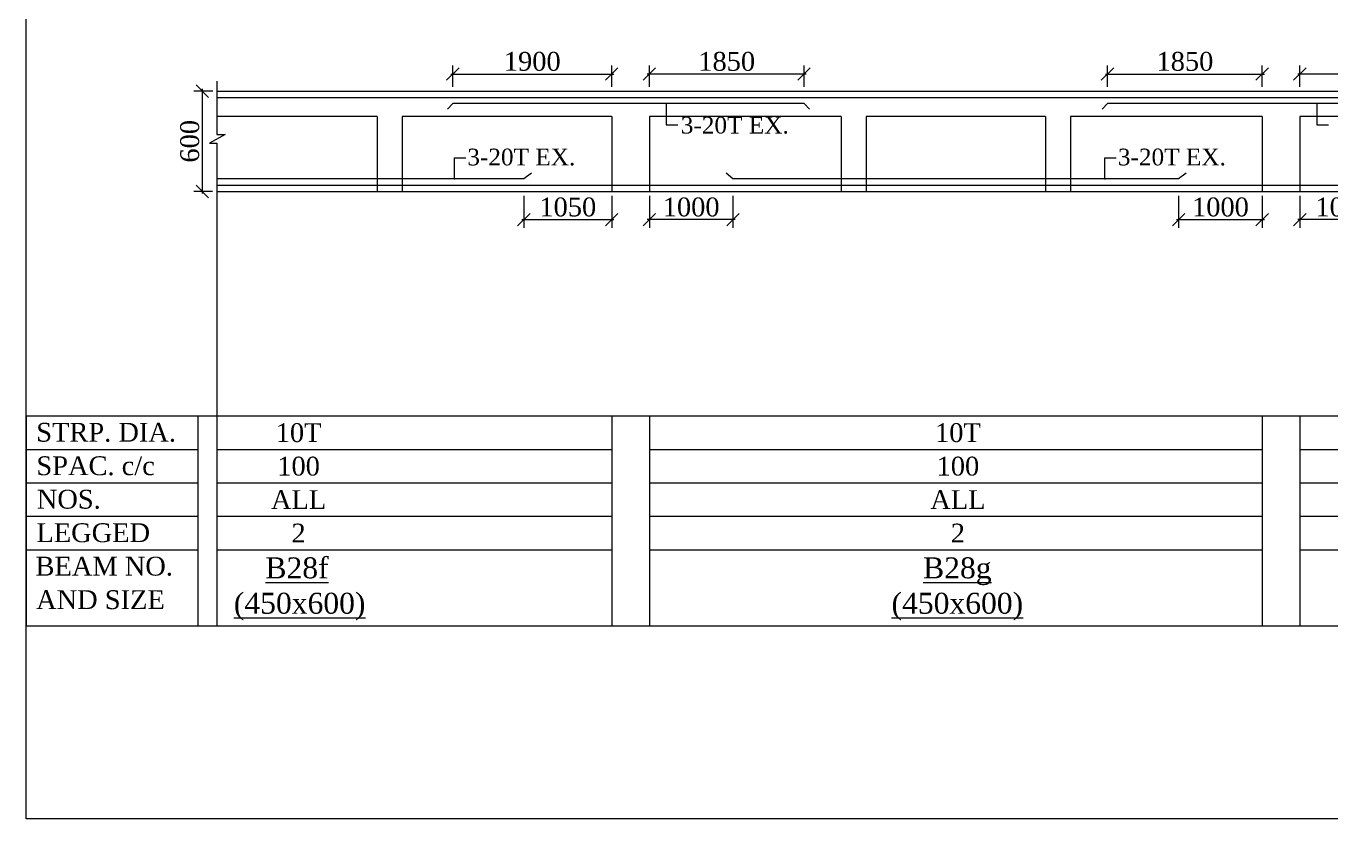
# Model space of a CAD drawing. Header units: millimetres. Extents: x 9781889 to 10654170, y -7832723 to -7608561.
# Drawn here: x 9972113 to 9987716, y -7801878 to -7792405 of the extents above; entities that cross this region are included whole.
import ezdxf
from ezdxf.enums import TextEntityAlignment as Align

# ---------------------------------------------------------------- set-up
doc = ezdxf.new("R2010")
doc.units = ezdxf.units.MM
doc.header["$LTSCALE"] = 10
doc.header["$PDMODE"] = 3
doc.linetypes.add('HIDDEN', pattern=[0.375, 0.25, -0.125])
for name, color, linetype, lineweight in [('S-DIM L.S.', 7, 'Continuous', 0), ('S-L.S.SECTION', 5, 'Continuous', 0), ('S-L.S.SLAB LINE', 252, 'HIDDEN', 0), ('S-L.S.STEEL', 1, 'Continuous', 9), ('S-SECTION MARK', 7, 'Continuous', 0), ('S-SHEET', 251, 'Continuous', 0), ('S-TEXT', 7, 'Continuous', 0), ('S-TEXT L.S. BEAM NO.', 30, 'Continuous', 0), ('S-TEXT. L.S.', 7, 'Continuous', 0)]:
    doc.layers.add(name, color=color, linetype=linetype, lineweight=lineweight)
doc.styles.add('135', font='arial.ttf', dxfattribs={"width": 0.8, "height": 135})
doc.styles.get("Standard").update_dxf_attribs({"font": 'arial.ttf'})
doc.styles.add('TEXT', font='times.ttf')
doc.dimstyles.new('75', dxfattribs={"dimtxt": 135, "dimasz": 90, "dimexe": 0.1, "dimexo": 0.03, "dimgap": 0.09, "dimtad": 1, "dimdec": 0, "dimzin": 0, "dimdsep": 46, "dimtxsty": '135', "dimblk": 'ARCHTICK', "dimcen": 0.09, "dimclrd": 256, "dimclre": 256, "dimclrt": 256, "dimadec": 0, "dimazin": 0, "dimtfac": 1, "dimtdec": 0, "dimtofl": 0, "dimtmove": 1, "dimatfit": 3, "dimldrblk": 'DOTSMALL', "dimfxl": 1, "dimtolj": 1, "dimtzin": 0, "dimlwd": -1, "dimlwe": -1, "dimarcsym": 0})
doc.dimstyles.new('SETU_1', dxfattribs={"dimtxt": 200, "dimasz": 150, "dimexe": 100, "dimexo": 50, "dimgap": 35, "dimtad": 1, "dimdec": 0, "dimzin": 0, "dimdsep": 46, "dimtxsty": 'Standard', "dimblk": 'OBLIQUE', "dimcen": 150, "dimdle": 25, "dimclrd": 256, "dimclre": 7, "dimclrt": 256, "dimadec": 0, "dimazin": 0, "dimtfac": 1, "dimtdec": 0, "dimtofl": 0, "dimtmove": 1, "dimatfit": 3, "dimfxl": 1, "dimtolj": 1, "dimtzin": 0, "dimlwd": -1, "dimlwe": 5, "dimarcsym": 1})

# ---------------------------------------------------------------- blocks, each defined once
blk = doc.blocks.new('_Oblique')
at = {"color": 0, "linetype": 'ByBlock', "lineweight": -2}
blk.add_line((-0.5, -0.5), (0.5, 0.5), dxfattribs=at)
blk = doc.blocks.new('*D223')
at = {"layer": 'Defpoints', "color": 0, "transparency": 16777216}
for p in [(9974395.114149638, -7793180.965767768), (9974219.964184685, -7794380.965768886), (9974391.019531846, -7794380.965768886, 3.787275553614102e-06)]:
    blk.add_point(p, dxfattribs=at)
at = {"layer": 'S-DIM L.S.', "color": 7, "lineweight": 5, "transparency": 16777216}
for p, q in [((9974345.114149638, -7793180.965767768), (9974119.964184685, -7793180.965767768)), ((9974341.019531846, -7794380.965768886), (9974119.964184685, -7794380.965768886))]:
    blk.add_line(p, q, dxfattribs=at)
at = {"layer": 'S-DIM L.S.', "transparency": 16777216}
blk.add_line((9974219.964184685, -7793155.965767768), (9974219.964184685, -7794405.965768886), dxfattribs=at)
at = {"layer": 'S-DIM L.S.', "transparency": 16777216, "xscale": 150, "yscale": 150, "zscale": 150}
for p, rotation in [((9974219.964184685, -7793180.965767768), 90), ((9974219.964184685, -7794380.965768886), 270)]:
    blk.add_blockref('_Oblique', p, dxfattribs=dict(at, rotation=rotation))
at = {"layer": 'S-DIM L.S.', "transparency": 16777216, "insert": (9974070.51753724, -7793780.965768328), "char_height": 225, "attachment_point": 5, "rotation": 90, "style": 'TEXT'}
blk.add_mtext('\\A1;600', dxfattribs=at)
blk = doc.blocks.new('*D224')
at = {"layer": 'Defpoints', "color": 0, "transparency": 16777216}
for p in [(9979115.833953992, -7792977.162144669), (9977215.833953992, -7793180.965767764, 0.0148120577035693), (9979115.833953992, -7793180.965767764, 0.0148120577035693)]:
    blk.add_point(p, dxfattribs=at)
at = {"layer": 'S-DIM L.S.', "color": 7, "lineweight": 5, "transparency": 16777216}
for p, q in [((9977215.833953992, -7793130.965767764), (9977215.833953992, -7792877.162144669)), ((9979115.833953992, -7793130.965767764), (9979115.833953992, -7792877.162144669))]:
    blk.add_line(p, q, dxfattribs=at)
at = {"layer": 'S-DIM L.S.', "transparency": 16777216}
blk.add_line((9977190.833953992, -7792977.162144669), (9979140.833953992, -7792977.162144669), dxfattribs=at)
at = {"layer": 'S-DIM L.S.', "transparency": 16777216, "xscale": 150, "yscale": 150, "zscale": 150, "rotation": 180}
blk.add_blockref('_Oblique', (9977215.833953992, -7792977.162144669), dxfattribs=at)
at = {"layer": 'S-DIM L.S.', "transparency": 16777216, "xscale": 150, "yscale": 150, "zscale": 150}
blk.add_blockref('_Oblique', (9979115.833953992, -7792977.162144669), dxfattribs=at)
at = {"layer": 'S-DIM L.S.', "transparency": 16777216, "insert": (9978165.833953992, -7792827.391055989), "char_height": 225, "attachment_point": 5, "style": 'TEXT'}
blk.add_mtext('\\A1;1900', dxfattribs=at)
blk = doc.blocks.new('*D225')
at = {"layer": 'Defpoints', "color": 0, "transparency": 16777216}
for p in [(9979565.884818764, -7792977.162144669), (9979565.884818764, -7793180.965767764, 0.0148120577035693), (9981415.884818764, -7793180.965767764, 0.0148120577035693)]:
    blk.add_point(p, dxfattribs=at)
at = {"layer": 'S-DIM L.S.', "color": 7, "lineweight": 5, "transparency": 16777216}
for p, q in [((9979565.884818764, -7793130.965767764), (9979565.884818764, -7792877.162144669)), ((9981415.884818764, -7793130.965767764), (9981415.884818764, -7792877.162144669))]:
    blk.add_line(p, q, dxfattribs=at)
at = {"layer": 'S-DIM L.S.', "transparency": 16777216}
blk.add_line((9981440.884818764, -7792977.162144669), (9979540.884818764, -7792977.162144669), dxfattribs=at)
at = {"layer": 'S-DIM L.S.', "transparency": 16777216, "xscale": 150, "yscale": 150, "zscale": 150, "rotation": 180}
blk.add_blockref('_Oblique', (9979565.884818764, -7792977.162144669), dxfattribs=at)
at = {"layer": 'S-DIM L.S.', "transparency": 16777216, "xscale": 150, "yscale": 150, "zscale": 150}
blk.add_blockref('_Oblique', (9981415.884818764, -7792977.162144669), dxfattribs=at)
at = {"layer": 'S-DIM L.S.', "transparency": 16777216, "insert": (9980490.884818764, -7792827.715497229), "char_height": 225, "attachment_point": 5, "style": 'TEXT'}
blk.add_mtext('\\A1;1850', dxfattribs=at)
blk = doc.blocks.new('*D226')
at = {"layer": 'Defpoints', "color": 0, "transparency": 16777216}
for p in [(9986895.32250059, -7792977.162139081), (9985045.32250059, -7793180.965762177, 0.0148120577035693), (9986895.32250059, -7793180.965762177, 0.0148120577035693)]:
    blk.add_point(p, dxfattribs=at)
at = {"layer": 'S-DIM L.S.', "color": 7, "lineweight": 5, "transparency": 16777216}
for p, q in [((9985045.32250059, -7793130.965762177), (9985045.32250059, -7792877.162139081)), ((9986895.32250059, -7793130.965762177), (9986895.32250059, -7792877.162139081))]:
    blk.add_line(p, q, dxfattribs=at)
at = {"layer": 'S-DIM L.S.', "transparency": 16777216}
blk.add_line((9985020.32250059, -7792977.162139081), (9986920.32250059, -7792977.162139081), dxfattribs=at)
at = {"layer": 'S-DIM L.S.', "transparency": 16777216, "xscale": 150, "yscale": 150, "zscale": 150, "rotation": 180}
blk.add_blockref('_Oblique', (9985045.32250059, -7792977.162139081), dxfattribs=at)
at = {"layer": 'S-DIM L.S.', "transparency": 16777216, "xscale": 150, "yscale": 150, "zscale": 150}
blk.add_blockref('_Oblique', (9986895.32250059, -7792977.162139081), dxfattribs=at)
at = {"layer": 'S-DIM L.S.', "transparency": 16777216, "insert": (9985970.32250059, -7792827.715491641), "char_height": 225, "attachment_point": 5, "style": 'TEXT'}
blk.add_mtext('\\A1;1850', dxfattribs=at)
blk = doc.blocks.new('*D227')
at = {"layer": 'Defpoints', "color": 0, "transparency": 16777216}
for p in [(9987345.373365363, -7792977.162139081), (9987345.373365363, -7793180.965762177, 0.0148120577035693), (9989245.373365363, -7793180.965762177, 0.0148120577035693)]:
    blk.add_point(p, dxfattribs=at)
at = {"layer": 'S-DIM L.S.', "color": 7, "lineweight": 5, "transparency": 16777216}
for p, q in [((9987345.373365363, -7793130.965762177), (9987345.373365363, -7792877.162139081)), ((9989245.373365363, -7793130.965762177), (9989245.373365363, -7792877.162139081))]:
    blk.add_line(p, q, dxfattribs=at)
at = {"layer": 'S-DIM L.S.', "transparency": 16777216}
blk.add_line((9989270.373365363, -7792977.162139081), (9987320.373365363, -7792977.162139081), dxfattribs=at)
at = {"layer": 'S-DIM L.S.', "transparency": 16777216, "xscale": 150, "yscale": 150, "zscale": 150, "rotation": 180}
blk.add_blockref('_Oblique', (9987345.373365363, -7792977.162139081), dxfattribs=at)
at = {"layer": 'S-DIM L.S.', "transparency": 16777216, "xscale": 150, "yscale": 150, "zscale": 150}
blk.add_blockref('_Oblique', (9989245.373365363, -7792977.162139081), dxfattribs=at)
at = {"layer": 'S-DIM L.S.', "transparency": 16777216, "insert": (9988295.373365363, -7792827.391050401), "char_height": 225, "attachment_point": 5, "style": 'TEXT'}
blk.add_mtext('\\A1;1900', dxfattribs=at)
blk = doc.blocks.new('*D237')
at = {"layer": 'Defpoints', "color": 0, "transparency": 16777216}
for p in [(9978065.660212088, -7794380.965770746, 0.0147644726574974), (9979115.783089112, -7794380.965768883, 0.0148120577035693), (9979115.783089112, -7794717.038511822)]:
    blk.add_point(p, dxfattribs=at)
at = {"layer": 'S-DIM L.S.', "color": 7, "lineweight": 5, "transparency": 16777216}
for p, q in [((9978065.660212088, -7794430.965770746), (9978065.660212088, -7794817.038511822)), ((9979115.783089112, -7794430.965768883), (9979115.783089112, -7794817.038511822))]:
    blk.add_line(p, q, dxfattribs=at)
at = {"layer": 'S-DIM L.S.', "transparency": 16777216}
blk.add_line((9978040.660212088, -7794717.038511822), (9979140.783089112, -7794717.038511822), dxfattribs=at)
at = {"layer": 'S-DIM L.S.', "transparency": 16777216, "xscale": 150, "yscale": 150, "zscale": 150, "rotation": 180}
blk.add_blockref('_Oblique', (9978065.660212088, -7794717.038511822), dxfattribs=at)
at = {"layer": 'S-DIM L.S.', "transparency": 16777216, "xscale": 150, "yscale": 150, "zscale": 150}
blk.add_blockref('_Oblique', (9979115.783089112, -7794717.038511822), dxfattribs=at)
at = {"layer": 'S-DIM L.S.', "transparency": 16777216, "insert": (9978590.7216506, -7794567.591864382), "char_height": 225, "attachment_point": 5, "style": 'TEXT'}
blk.add_mtext('\\A1;1050', dxfattribs=at)
blk = doc.blocks.new('_ArchTick')
at = {"color": 0, "linetype": 'ByBlock', "const_width": 0.15}
blk.add_lwpolyline([(-0.5, -0.5), (0.5, 0.5)], dxfattribs=at)
blk = doc.blocks.new('*D238')
at = {"layer": 'Defpoints', "color": 0, "transparency": 16777216}
for p in [(9985895.19962352, -7794380.965781922, 0.0147644726574974), (9986895.322500544, -7794380.965780059, 0.0148120577035693), (9986895.322500544, -7794717.038522998)]:
    blk.add_point(p, dxfattribs=at)
at = {"layer": 'S-DIM L.S.', "color": 7, "lineweight": 5, "transparency": 16777216}
for p, q in [((9985895.19962352, -7794430.965781922), (9985895.19962352, -7794817.038522998)), ((9986895.322500544, -7794430.965780059), (9986895.322500544, -7794817.038522998))]:
    blk.add_line(p, q, dxfattribs=at)
at = {"layer": 'S-DIM L.S.', "transparency": 16777216}
blk.add_line((9985870.19962352, -7794717.038522998), (9986920.322500544, -7794717.038522998), dxfattribs=at)
at = {"layer": 'S-DIM L.S.', "transparency": 16777216, "xscale": 150, "yscale": 150, "zscale": 150, "rotation": 180}
blk.add_blockref('_Oblique', (9985895.19962352, -7794717.038522998), dxfattribs=at)
at = {"layer": 'S-DIM L.S.', "transparency": 16777216, "xscale": 150, "yscale": 150, "zscale": 150}
blk.add_blockref('_Oblique', (9986895.322500544, -7794717.038522998), dxfattribs=at)
at = {"layer": 'S-DIM L.S.', "transparency": 16777216, "insert": (9986395.261062032, -7794567.591875558), "char_height": 225, "attachment_point": 5, "style": 'TEXT'}
blk.add_mtext('\\A1;1000', dxfattribs=at)
blk = doc.blocks.new('*D239')
at = {"layer": 'Defpoints', "color": 0, "transparency": 16777216}
for p in [(9979565.783089073, -7794380.965780059, 0.0148120577035693), (9980565.905966097, -7794380.965781922, 0.0147644726574974), (9979565.783089073, -7794717.038522998)]:
    blk.add_point(p, dxfattribs=at)
at = {"layer": 'S-DIM L.S.', "color": 7, "lineweight": 5, "transparency": 16777216}
for p, q in [((9979565.783089073, -7794430.965780059), (9979565.783089073, -7794817.038522998)), ((9980565.905966097, -7794430.965781922), (9980565.905966097, -7794817.038522998))]:
    blk.add_line(p, q, dxfattribs=at)
at = {"layer": 'S-DIM L.S.', "transparency": 16777216}
blk.add_line((9980590.905966097, -7794717.038522998), (9979540.783089073, -7794717.038522998), dxfattribs=at)
at = {"layer": 'S-DIM L.S.', "transparency": 16777216, "xscale": 150, "yscale": 150, "zscale": 150, "rotation": 180}
blk.add_blockref('_Oblique', (9979565.783089073, -7794717.038522998), dxfattribs=at)
at = {"layer": 'S-DIM L.S.', "transparency": 16777216, "xscale": 150, "yscale": 150, "zscale": 150}
blk.add_blockref('_Oblique', (9980565.905966097, -7794717.038522998), dxfattribs=at)
at = {"layer": 'S-DIM L.S.', "transparency": 16777216, "insert": (9980065.844527585, -7794567.591875558), "char_height": 225, "attachment_point": 5, "style": 'TEXT'}
blk.add_mtext('\\A1;1000', dxfattribs=at)
blk = doc.blocks.new('*D214')
at = {"layer": 'Defpoints', "color": 0, "transparency": 16777216}
for p in [(9987345.322500544, -7794380.965780059, 0.0148120577035693), (9988395.445377568, -7794380.965781922, 0.0147644726574974), (9987345.322500544, -7794717.038522998)]:
    blk.add_point(p, dxfattribs=at)
at = {"layer": 'S-DIM L.S.', "color": 7, "lineweight": 5, "transparency": 16777216}
for p, q in [((9987345.322500544, -7794430.965780059), (9987345.322500544, -7794817.038522998)), ((9988395.445377568, -7794430.965781922), (9988395.445377568, -7794817.038522998))]:
    blk.add_line(p, q, dxfattribs=at)
at = {"layer": 'S-DIM L.S.', "transparency": 16777216}
blk.add_line((9988420.445377568, -7794717.038522998), (9987320.322500544, -7794717.038522998), dxfattribs=at)
at = {"layer": 'S-DIM L.S.', "transparency": 16777216, "xscale": 150, "yscale": 150, "zscale": 150, "rotation": 180}
blk.add_blockref('_Oblique', (9987345.322500544, -7794717.038522998), dxfattribs=at)
at = {"layer": 'S-DIM L.S.', "transparency": 16777216, "xscale": 150, "yscale": 150, "zscale": 150}
blk.add_blockref('_Oblique', (9988395.445377568, -7794717.038522998), dxfattribs=at)
at = {"layer": 'S-DIM L.S.', "transparency": 16777216, "insert": (9987870.383939056, -7794567.591875558), "char_height": 225, "attachment_point": 5, "style": 'TEXT'}
blk.add_mtext('\\A1;1050', dxfattribs=at)

msp = doc.modelspace()

# ---------------------------------------------------------------- linework, layer by layer
at = {"layer": 'S-L.S.SECTION'}
for p, q in [((9974395.114149634, -7793180.965767764, 0.001321718973785678), (10011195.37336536, -7793180.965767765, 0.001322632846956432)), ((9974395.114149634, -7794380.965768882, 0.001321718973785678), (10010745.32250054, -7794380.965768883, 0.001408207903041061))]:
    msp.add_line(p, q, dxfattribs=at)
at = {"layer": 'S-L.S.SECTION', "elevation": -0.01295942844498368}
msp.add_lwpolyline([(9974395.114149634, -7793062.12163205), (9974395.114149634, -7793701.246081636), (9974493.65920003, -7793701.246081636), (9974305.631131915, -7793803.740985226), (9974395.114149634, -7793803.740985226), (9974395.086973894, -7799571.723544105)], dxfattribs=at)
at = {"layer": 'S-L.S.SLAB LINE', "ltscale": 0.3}
for p, q in [((9974395.114149634, -7793480.965773353, 0.001102110564935871), (9976309.182334423, -7793480.965773353, 0.0007614778519334428)), ((9976309.182334423, -7793480.965773353, 0.0004751780821567694), (9976309.182334423, -7794380.965774471, 0.0004751780821567694)), ((9976609.18233442, -7793480.965773353, 0.0007636927544324792), (9979115.833953945, -7793480.965773353, 0.001652091292771859)), ((9976609.18233442, -7793480.965773353, 0.0004751780821567694), (9976609.18233442, -7794380.965774471, 0.0004751780821567694)), ((9979115.833953945, -7793480.965773353, 0.0020361038757472), (9979115.833953945, -7794380.965774471, 0.0020361038757472)), ((9979565.833953945, -7793480.965773353, 0.001655413646520455), (9981858.240437148, -7793480.965773353, 0.001672338502682178)), ((9979565.833953945, -7793480.965778941, 0.001321849644913276), (9979565.833953945, -7794380.965780059, 0.001321849644913276)), ((9981858.240437148, -7793480.965773353, 0.001797257071644512), (9981858.240437148, -7794380.965774471, 0.001797257071644512)), ((9982158.240437148, -7793480.965773353, 0.001674553405181242), (9984301.403286016, -7793480.965773353, 0.001690376394347433)), ((9982158.240437148, -7793480.965773353, 0.001797257071644512), (9982158.240437148, -7794380.965774471, 0.001797257071644512)), ((9984301.403286016, -7793480.965773353, 0.001797257071644512), (9984301.403286016, -7794380.965774471, 0.001797257071644512)), ((9984601.403286014, -7793480.965773353, 0.001692591296846483), (9986895.322500544, -7793480.965773353, 0.001709527321516192)), ((9984601.403286014, -7793480.965773353, 0.001797257071644512), (9984601.403286014, -7794380.965774471, 0.001797257071644512)), ((9986895.322500544, -7793480.965778941, 0.001322034871065406), (9986895.322500544, -7794380.965780059, 0.001322034871065406)), ((9987345.322500544, -7793480.965773353, 0.001712849675264788), (9989695.322500544, -7793480.965773353, 0.001730199744840788)), ((9987345.322500544, -7793480.965778941, 0.001322046243177925), (9987345.322500544, -7794380.965780059, 0.001322046243177925))]:
    msp.add_line(p, q, dxfattribs=at)
at = {"layer": 'S-L.S.STEEL'}
for p, q in [((9981415.884818764, -7793330.96577, 0.00175805806174554), (9981479.077713447, -7793397.81792421, -0.0001992960098666599)), ((9974395.114149634, -7794305.965769627, 0.001319502942333111), (10011136.38815662, -7794305.965769627, 0.001322555943753738))]:
    msp.add_line(p, q, dxfattribs=at)
for points, elevation in [([(9978155.160211857, -7794162.753257493), (9978065.660212088, -7794230.965774098), (9974395.114149634, -7794230.965777897)], -0.01294054428940992), ([(9985984.699623289, -7794162.753268668), (9985895.19962352, -7794230.965785274), (9980565.905965166, -7794230.965785274), (9980483.905965695, -7794160.25326919)], -0.01341595171614115)]:
    msp.add_lwpolyline(points, dxfattribs=dict(at, elevation=elevation))
for points in [[(9974395.114149634, -7793255.965768882, 0.001319110766661423), (10011069.69852197, -7793255.965768885, 0.001322069174553852)], [(9981415.884818764, -7793330.965768137, 0.00166559619618284), (9977215.833953992, -7793330.96577, 0.001735276047820714), (9977152.64105931, -7793397.81792421, -0.0002220780237914858)], [(9989245.373365363, -7793330.965762549, 0.00166579279444749), (9985045.32250059, -7793330.965764412, 0.001735472646085364), (9984982.129605908, -7793397.817918622, -0.0002218814255268362)]]:
    msp.add_polyline3d(points, dxfattribs=at)
at = {"layer": 'S-SHEET'}
for p, q in [((9972112.988966994, -7797062.436004235, 0.001481205770356897), (9974395.087022811, -7797062.436004235, 0.001396247385655913)), ((9972112.988966994, -7797062.436760469), (9972112.988966994, -7799571.723544105)), ((9974166.111992218, -7797062.436004235, 0.001396247385656096), (9974166.111992218, -7799571.723406269, 0.001396247385656096)), ((9974395.08702281, -7797062.436004235, 0.001396247385656096), (9974395.08702281, -7799571.723406269, 0.001396247385656096)), ((9974395.114149634, -7797062.436142073, 0.001311287991072665), (10022451.23055911, -7797062.436142073, 0.001417914815434631)), ((9979115.833953945, -7797062.436142073, 0.001453509644965616), (9979115.833953945, -7799571.723544107, 0.001453509644965616)), ((9979565.833953945, -7797062.436142073, 0.001454021881056577), (9979565.833953945, -7799571.723544107, 0.001454021881056577)), ((9986895.322500544, -7797062.436142073, 0.001462365055638463), (9986895.322500544, -7799571.723544107, 0.001462365055638463)), ((9987345.322500544, -7797062.436142073, 0.001462877291729423), (9987345.322500544, -7799571.723544107, 0.001462877291729423)), ((9972112.988966994, -7797462.436002746, 0.001481205770356897), (9974166.111992218, -7797462.436002746, 0.001481205770356897)), ((9974395.114149634, -7797462.436140583, 0.00120739695865451), (9979115.833953945, -7797462.436140583, 0.001182460069731865)), ((9979565.833953945, -7797462.436140583, 0.001180082974610705), (9986895.322500544, -7797462.436140583, 0.001141365438022447)), ((9987345.322500544, -7797462.436140583, 0.001138988342901287), (9994845.322500536, -7797462.436140583, 0.001099370090881997)), ((9972112.988966994, -7797862.436003118, 0.001481205770356897), (9974166.111992218, -7797862.436003118, 0.001481205770356897)), ((9974395.114149634, -7797862.436140955, 0.00120739695865451), (9979115.833953945, -7797862.436140955, 0.001182460069731865)), ((9979565.833953945, -7797862.436140955, 0.001180082974610705), (9986895.322500544, -7797862.436140955, 0.001141365438022447)), ((9987345.322500544, -7797862.436140955, 0.001138988342901287), (9994845.322500536, -7797862.436140955, 0.001099370090881997)), ((9972112.988966994, -7798262.436003491, 0.001481205770356897), (9974166.111992218, -7798262.436003491, 0.001481205770356897)), ((9974395.114149634, -7798262.436141328, 0.00120739695865451), (9979115.833953945, -7798262.436141328, 0.001182460069731865)), ((9979565.833953945, -7798262.436141328, 0.001180082974610705), (9986895.322500544, -7798262.436141328, 0.001141365438022447)), ((9987345.322500544, -7798262.436141328, 0.001138988342901287), (9994845.322500536, -7798262.436141328, 0.001099370090881997)), ((9972112.988966994, -7798662.436003863, 0.001481205770356897), (9974166.111992218, -7798662.436003863, 0.001481205770356897)), ((9974395.114149634, -7798662.4361417, 0.00120739695865451), (9979115.833953945, -7798662.4361417, 0.001182460069731865)), ((9979565.833953945, -7798662.4361417, 0.001180082974610705), (9986895.322500544, -7798662.4361417, 0.001141365438022447)), ((9987345.322500544, -7798662.4361417, 0.001138988342901287), (9994845.322500536, -7798662.4361417, 0.001099370090881997)), ((9972112.988966994, -7799571.723406269, 0.001481205770356897), (9974395.08702281, -7799571.723544105, 0.001396247385656096)), ((9972112.988966994, -7799571.723544105), (10023447.14555586, -7799571.723544105)), ((9974395.114149634, -7799571.723544107, 0.001396246375773465), (10022451.23055911, -7799571.723544107, 0.001502873200135431))]:
    msp.add_line(p, q, dxfattribs=at)
msp.add_lwpolyline([(9972112.988966994, -7760218.129693165), (10023447.14555586, -7760218.129693165), (10023447.14555586, -7801877.659525417), (9972112.988966994, -7801877.659525417)], close=True, dxfattribs=at)

# ---------------------------------------------------------------- texts
at = {"layer": 'S-TEXT', "style": 'TEXT'}
for s, p in [('STRP. DIA.', (9973069.822420843, -7797370.492608353, 0.001481205770356897)), ('SPAC. c/c', (9972944.18435312, -7797770.492608725, 0.001481205770356897)), ('NOS.', (9972623.636408255, -7798170.492609098, 0.001481205770356897)), ('LEGGED', (9972916.282406554, -7798570.492607608, 0.001481205770356897)), ('BEAM NO.', (9973047.517116658, -7798970.492607981, 0.001481205770356897)), ('AND SIZE', (9973002.31163717, -7799370.492608353, 0.001481205770356897))]:
    msp.add_text(s, height=224.9999999994056, dxfattribs=at).set_placement(p, align=Align.CENTER)
at = {"layer": 'S-TEXT', "linetype": 'ByBlock', "style": 'TEXT'}
for s, p in [('10T', (9975371.636407163, -7797262.436141328, 0.001096412495818521)), ('10T', (9983255.750444133, -7797262.436141328, 0.001054765186903081)), ('100', (9975371.636407163, -7797662.4361417, 0.001096412495818521)), ('100', (9983255.750444133, -7797662.4361417, 0.001054765186903081)), ('ALL', (9975371.636407163, -7798062.436142073, 0.001096412495818521)), ('ALL', (9983255.750444133, -7798062.436142073, 0.001054765186903081)), ('2', (9975371.636407163, -7798462.436140583, 0.001241205652739721)), ('2', (9983255.750444133, -7798462.436140583, 0.001199558343824281))]:
    msp.add_text(s, height=224.9999999994056, dxfattribs=at).set_placement(p, align=Align.MIDDLE_CENTER)
at = {"layer": 'S-TEXT L.S. BEAM NO.', "color": 140, "linetype": 'ByBlock', "style": 'TEXT'}
for s, p in [('%%UB28f', (9974975.079331977, -7799003.100118239, 0.001425174487671917)), ('%%UB28g', (9982839.823605277, -7799003.100118239, 0.001383629498246964)), ('%%U(450x600)', (9974597.633848744, -7799426.075364573, 0.001425174487671917)), ('%%U(450x600)', (9982462.378122043, -7799426.075364573, 0.001383629498246964))]:
    msp.add_text(s, height=249.9999999993395, dxfattribs=at).set_placement(p)
at = {"layer": 'S-TEXT. L.S.', "style": 'TEXT'}
for p in [(9979941.658334548, -7793688.507830315, 0.004181135917400445), (9977388.818083247, -7794068.953645429, -0.01011949474820517), (9985168.357494678, -7794068.953656605, -0.01065008913572539)]:
    msp.add_text('3-20T EX.', height=199.9999999994716, dxfattribs=at).set_placement(p)

# ---------------------------------------------------------------- dimensions: what is measured, and where the dimension line sits
at = {"layer": 'S-DIM L.S.'}
for base, p1, p2, picture, middle in [((9979115.833953992, -7792977.162144669, -0.01314108219701598), (9977215.833953992, -7793180.965767764, 0.001670975506553314), (9979115.833953992, -7793180.965767764, 0.001670975506553314), '*D224', (9978165.833953992, -7792827.391055989, -0.01314108219701598)), ((9986895.32250059, -7792977.162139081, -0.01314088559875133), (9985045.32250059, -7793180.965762177, 0.001671172104817964), (9986895.32250059, -7793180.965762177, 0.001671172104817964), '*D226', (9985970.32250059, -7792827.715491641, -0.01314088559875133)), ((9979115.783089112, -7794717.038511822, -0.01295942844498368), (9978065.660212088, -7794380.965770746, 0.001805044212513725), (9979115.783089112, -7794380.965768883, 0.001852629258585625), '*D237', (9978590.7216506, -7794567.591864382, -0.01295942844498368)), ((9986895.322500544, -7794717.038522998, -0.01349002283250389), (9985895.19962352, -7794380.965781922, 0.001274449824993506), (9986895.322500544, -7794380.965780059, 0.001322034871065406), '*D238', (9986395.261062032, -7794567.591875558, -0.01349002283250389))]:
    dim = msp.add_linear_dim(base=base, p1=p1, p2=p2, angle=180, dimstyle='SETU_1', override={"dimtxt": 225, "dimtxsty": 'TEXT'}, dxfattribs=at)
    dim.commit()
    dim.dimension.update_dxf_attribs({"geometry": picture, "text_midpoint": middle})
for base, p1, p2, picture, middle in [((9979565.884818764, -7792977.162144669, -0.01311830018309116), (9981415.884818764, -7793180.965767764, 0.00169375752047814), (9979565.884818764, -7793180.965767764, 0.00169375752047814), '*D225', (9980490.884818764, -7792827.715497229, -0.01311830018309116)), ((9987345.373365363, -7792977.162139081, -0.01311810358482651), (9989245.373365363, -7793180.965762177, 0.00169395411874279), (9987345.373365363, -7793180.965762177, 0.00169395411874279), '*D227', (9988295.373365363, -7792827.391050401, -0.01311810358482651)), ((9979565.783089073, -7794717.038522998, -0.01341595165793345), (9980565.905966097, -7794380.965781922, 0.001348520999563944), (9979565.783089073, -7794380.965780059, 0.001396106045635844), '*D239', (9980065.844527585, -7794567.591875558, -0.01341595165793345)), ((9987345.322500544, -7794717.038522998, -0.01349001146039138), (9988395.445377568, -7794380.965781922, 0.001274461197106025), (9987345.322500544, -7794380.965780059, 0.001322046243177925), '*D214', (9987870.383939056, -7794567.591875558, -0.01349001146039138))]:
    dim = msp.add_linear_dim(base=base, p1=p1, p2=p2, dimstyle='SETU_1', override={"dimtxt": 225, "dimtxsty": 'TEXT'}, dxfattribs=at)
    dim.commit()
    dim.dimension.update_dxf_attribs({"geometry": picture, "text_midpoint": middle})
at = {"layer": 'S-DIM L.S.', "color": 7}
dim = msp.add_linear_dim(base=(9974219.964184685, -7794380.965768886, 0.001321718973785678), p1=(9974395.114149634, -7793180.965767764, 0.001321718973785678), p2=(9974391.019531842, -7794380.965768882, 0.001325506249339292), angle=90, dimstyle='SETU_1', override={"dimtxt": 225, "dimlfac": 0.5, "dimtxsty": 'TEXT'}, dxfattribs=at)
dim.commit()
dim.dimension.update_dxf_attribs({"geometry": '*D223', "text_midpoint": (9974070.51753724, -7793780.965768328, 0.001321718973785678)})

# ---------------------------------------------------------------- leaders
at = {"layer": 'S-SECTION MARK'}
for points in [[(9979767.631161671, -7793330.965773725, 0.001221688866495792), (9979767.631161671, -7793583.298272976, 0.001221688866495792), (9979906.97180358, -7793583.298272976, 0.001221688866495792)], [(9987547.11970827, -7793330.965773725, 0.001221885464760442), (9987547.11970827, -7793583.298272976, 0.001221885464760442), (9987686.460350178, -7793583.298272976, 0.001221885464760442)], [(9977234.910434028, -7794230.965779176, -0.01306005758532847), (9977234.910434028, -7793978.633279926, -0.01306005758532847), (9977370.291215284, -7793978.633279926, -0.01306005758532847)], [(9985014.44984546, -7794230.965790352, -0.01353546501205971), (9985014.44984546, -7793978.633291102, -0.01353546501205971), (9985149.830626715, -7793978.633291102, -0.01353546501205971)]]:
    msp.add_leader(points, dimstyle='75', override={"dimasz": 75}, dxfattribs=at)

doc.saveas('drawing.dxf')
